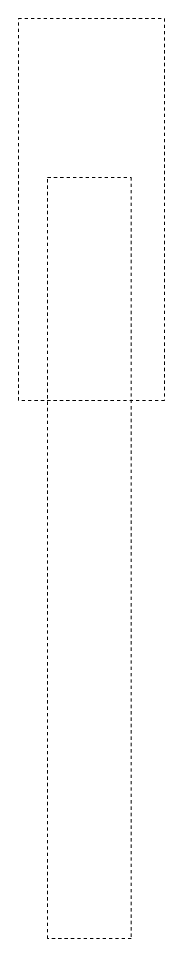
# Model space of a CAD drawing. Header units: centimetres. Extents: x -16179 to 12840, y -10704 to 3856.
# Drawn here: x -16178.62 to -16174.01, y -1037.62 to -1008.66 of the extents above; entities that cross this region are included whole.
import ezdxf

# ---------------------------------------------------------------- set-up
doc = ezdxf.new("R2010")
doc.units = ezdxf.units.CM
doc.header["$MEASUREMENT"] = 0
doc.linetypes.add('Punto e Tratto', pattern=[0.134056, 0.070556, -0.035278, 0, -0.028222])
doc.layers.add('IKE120015-t1_Num_Penna__251_Num_Penna__251_Num_Penna__251_Num_Penna__251_Num_Penna__251_Num_Penna__251_Num_Penna__251_Num_Penna__251_Num_Penna__251_Num_Penna__251_Num_Penna__5', color=5, linetype='Continuous', lineweight=18)

msp = doc.modelspace()

# ---------------------------------------------------------------- linework, layer by layer
at = {"layer": 'IKE120015-t1_Num_Penna__251_Num_Penna__251_Num_Penna__251_Num_Penna__251_Num_Penna__251_Num_Penna__251_Num_Penna__251_Num_Penna__251_Num_Penna__251_Num_Penna__251_Num_Penna__5', "color": 5, "linetype": 'Punto e Tratto', "lineweight": 18}
for p, q in [((-16178.617, -1008.657), (-16174.009, -1008.657)), ((-16178.617, -1020.682), (-16178.617, -1008.657)), ((-16174.009, -1008.657), (-16174.009, -1020.682)), ((-16177.695, -1013.66), (-16175.059, -1013.66)), ((-16177.695, -1037.617), (-16177.695, -1013.66)), ((-16175.059, -1013.66), (-16175.059, -1037.617)), ((-16174.009, -1020.682), (-16178.617, -1020.682)), ((-16175.059, -1037.617), (-16177.695, -1037.617))]:
    msp.add_line(p, q, dxfattribs=at)

doc.saveas('drawing.dxf')
